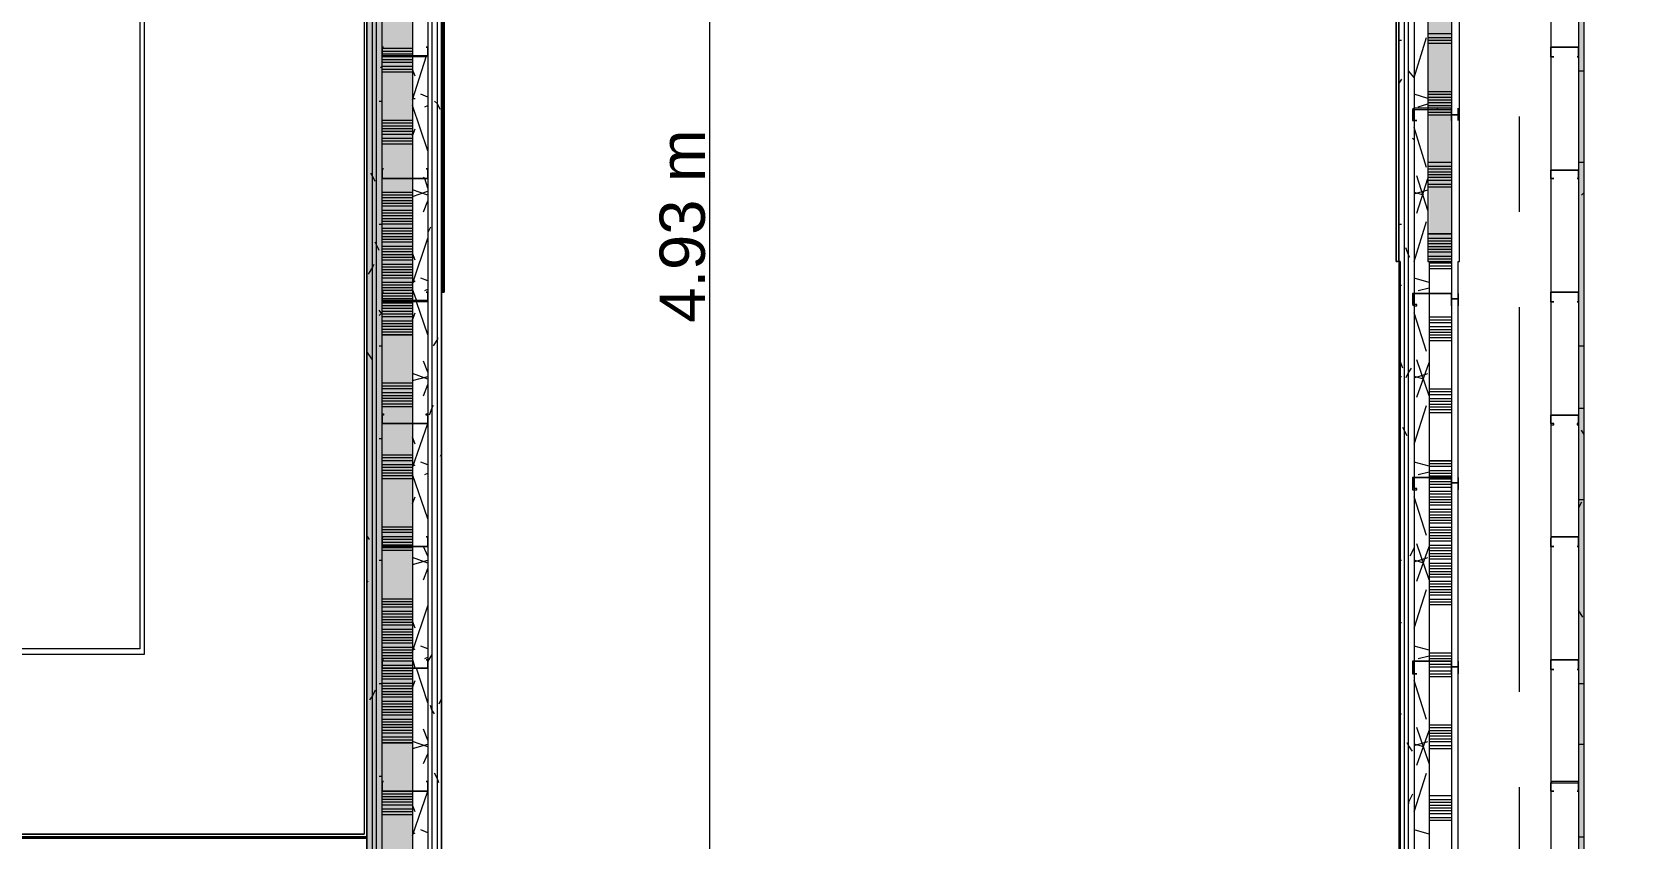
# Model space of a CAD drawing. Header units: metres. Extents: x -2 to 237, y -8 to 52.
# Drawn here: x 20.11 to 25.42, y 27.86 to 30.53 of the extents above; entities that cross this region are included whole.
import ezdxf

# ---------------------------------------------------------------- set-up
doc = ezdxf.new("R2010")
doc.units = ezdxf.units.M
doc.layers.add('HVAC - Ductos', color=5, linetype='Continuous', lineweight=0)
doc.layers.add('PDF2_Text', color=7, linetype='Continuous', lineweight=0)
doc.layers.add('PDF2_Geometry', color=7, linetype='Continuous', lineweight=0, true_color=0xaaaaaa)
doc.layers.add('PDF2_Solid Fills', color=7, linetype='Continuous', lineweight=0, true_color=0xffffff)
doc.styles.add('PDF Helvetica', font='')
doc.styles.get('PDF Helvetica').set_extended_font_data('Helvetica')

msp = doc.modelspace()

# ---------------------------------------------------------------- hatches: boundary and pattern name
at = {"layer": 'PDF2_Solid Fills', "lineweight": 0, "transparency": 33554559}
for points in [[(24.74, 30.2758), (24.74, 29.7718), (24.8134, 29.7718), (24.8134, 32.7453), (24.7355, 32.7453), (24.7355, 32.1085), (24.74, 32.1085), (24.7355, 30.8897), (24.74, 30.8852), (24.7355, 30.2804)], [(25.2349, 23.5865), (25.1433, 23.5865), (25.1433, 23.5728), (25.2532, 23.5728), (25.2532, 32.0306), (25.1433, 32.0306), (25.1433, 32.0123), (25.2349, 32.0123)], [(21.2946, 30.679), (21.2717, 30.679), (21.2717, 25.5246), (21.3725, 25.5246), (21.3725, 30.8256), (21.2717, 30.8256), (21.2717, 30.8027), (21.2946, 30.8027)]]:
    msp.add_hatch(color=256, dxfattribs=at).paths.add_polyline_path(points)
h = msp.add_hatch(color=256, dxfattribs=at)
h.paths.add_polyline_path([(21.2213, 30.8027), (21.2396, 30.8027), (21.2396, 30.8302), (21.2213, 30.8302)])
h.paths.add_polyline_path([(21.2396, 30.6469), (21.2213, 30.6469), (21.2213, 25.5246), (21.2396, 25.5246)])
h = msp.add_hatch(color=256, dxfattribs=at)
h.paths.add_polyline_path([(21.2396, 30.8027), (21.2534, 30.8027), (21.2534, 30.8302), (21.2396, 30.8302)])
h.paths.add_polyline_path([(21.2534, 30.6652), (21.2396, 30.6652), (21.2396, 25.5246), (21.2534, 25.5246)])
h = msp.add_hatch(color=256, dxfattribs=at)
h.paths.add_polyline_path([(21.2717, 30.8027), (21.2717, 30.8302), (21.2534, 30.8302), (21.2534, 30.8027)])
h.paths.add_polyline_path([(21.2717, 30.679), (21.2534, 30.679), (21.2534, 25.5246), (21.2717, 25.5246)])
h = msp.add_hatch(color=256, dxfattribs=at)
h.paths.add_polyline_path([(24.6897, 30.2804), (24.8133, 30.2758), (24.8133, 30.2804)])
h.paths.add_polyline_path([(24.6897, 30.2758), (24.6851, 30.2758), (24.6851, 30.2392)])

# ---------------------------------------------------------------- linework, layer by layer
at = {"layer": 'HVAC - Ductos', "lineweight": 0}
msp.add_lwpolyline([(22.3576, 27.1831), (22.3576, 32.5895)], dxfattribs=at)
at = {"layer": 'PDF2_Geometry', "lineweight": 0}
for points in [[(20.4837, 32.8965), (20.6669, 32.8965), (20.4837, 32.8965), (20.4699, 32.8965), (20.4653, 32.8965), (20.4699, 32.8965), (20.4699, 32.8736), (20.4699, 32.8095), (20.4699, 30.6332), (20.4699, 28.489), (17.0566, 28.489)], [(24.8408, 32.8782), (24.8408, 32.8965), (21.2717, 32.8965), (20.6669, 32.8965), (20.4653, 32.8965), (20.1309, 32.8965), (20.1309, 32.7865), (20.4653, 32.7865), (20.4653, 30.6332), (20.6669, 30.6332), (21.2213, 30.6332), (21.2213, 25.5245)], [(24.3872, 32.8461), (24.8408, 32.8461), (24.8134, 32.8461), (24.8134, 32.7453), (24.8134, 32.6491), (24.8134, 29.7718), (24.8134, 25.7536), (24.8134, 22.9542)], [(24.8408, 22.9542), (24.8408, 25.7536), (24.8362, 25.7536), (24.8362, 29.7718), (24.8408, 29.7718), (24.8408, 32.6491), (24.8408, 32.7911)], [(20.6669, 30.6332), (20.4837, 30.6332), (21.2213, 30.6332), (20.4837, 30.6332), (20.4837, 28.4706), (20.4699, 28.4706), (17.0566, 28.4706), (17.0382, 28.4706), (17.0382, 32.1451), (17.0382, 32.1589), (20.4653, 32.1589), (20.4653, 32.7865), (20.4653, 32.1589), (20.4653, 32.7637), (20.4653, 32.1589)], [(24.6117, 32.6949), (24.7813, 32.6949), (24.6117, 32.6949), (24.6897, 32.6949), (24.6897, 32.6812), (24.6897, 32.6491), (24.6897, 29.7718), (24.6897, 29.6664), (24.6897, 29.057), (24.6897, 28.4477), (24.6897, 27.8383), (24.6897, 27.229), (24.6897, 26.6196), (24.6897, 26.0103), (24.6897, 25.7536), (24.6897, 22.9542), (24.8362, 22.9542), (24.8362, 22.8168), (24.8408, 22.8168), (24.8362, 22.8168), (24.8362, 22.7205), (25.9496, 22.7205)], [(24.6713, 25.7536), (24.6713, 29.7718), (24.6713, 32.6491), (24.6713, 32.6629), (24.6713, 32.6812), (21.4366, 32.6812), (21.4366, 32.6629), (21.4366, 32.6491), (21.4366, 30.8302), (21.4366, 25.5245)], [(21.455, 25.5245), (21.455, 30.8302), (21.455, 32.6491), (21.455, 32.6629), (24.6576, 32.6629), (24.6576, 32.6491), (24.6576, 29.7718), (24.6576, 25.7536)], [(24.6393, 32.6491), (21.4687, 32.6491), (21.4687, 30.8302), (21.4687, 29.671), (21.4687, 30.8302), (21.4687, 25.5245), (21.4687, 24.7961), (21.4687, 24.7732), (21.4687, 22.9542)], [(21.4687, 25.5245), (21.4687, 30.8302), (21.4733, 30.8302), (21.4733, 32.6491), (24.6393, 32.6491), (24.6393, 29.7718), (24.6393, 25.7536)], [(21.4733, 30.8302), (21.4733, 32.6491), (21.4733, 30.8302), (21.4779, 30.8302), (21.4779, 29.671), (21.4779, 30.8302)], [(24.6393, 32.6445), (24.6393, 29.7718), (24.6347, 29.7718), (24.6301, 29.7718), (24.6347, 29.7718)], [(24.6393, 29.7718), (24.6393, 32.6491), (24.6393, 29.7718)], [(25.2349, 23.5728), (25.1433, 23.5728), (25.2349, 23.5728), (25.2532, 23.5728), (25.2532, 32.0306), (25.9496, 32.0306), (25.9496, 32.0443), (25.2349, 32.0443), (25.2349, 32.1405), (25.2486, 32.1405)], [(25.1433, 23.5728), (25.2349, 23.5728), (25.2532, 23.5728), (25.2532, 32.0306), (25.1433, 32.0306), (25.1433, 32.0123), (25.1433, 31.6961)], [(25.1433, 32.0123), (25.2349, 32.0123), (25.2349, 23.5865), (25.1433, 23.5865)], [(24.7355, 30.8852), (24.7355, 30.2758), (24.7355, 29.7718), (24.74, 29.7718), (24.7355, 29.7718)], [(21.4687, 29.671), (21.4733, 29.671), (21.4779, 29.671), (21.4733, 29.671), (21.4733, 30.8302), (21.4733, 29.671)], [(25.1433, 30.8576), (25.1433, 30.4819)], [(21.3725, 30.8256), (21.3725, 30.6561), (21.3725, 30.4545), (21.3725, 30.0467), (21.3725, 29.6435)], [(21.4229, 30.8256), (21.4229, 25.5245), (21.4229, 24.8052), (21.4229, 24.7961), (21.4229, 24.7732), (21.4229, 22.9542)], [(21.2625, 24.9243), (21.2717, 24.9243), (21.2717, 24.8739), (21.2717, 24.9243), (21.2717, 25.5245), (21.2717, 30.679)], [(21.2717, 22.7251), (20.6669, 22.7251), (20.4974, 22.7251), (20.4837, 22.7251), (20.4837, 24.9564), (20.4974, 24.9564), (20.6669, 24.9564), (21.2213, 24.9564), (21.2396, 24.9564), (21.2396, 25.5245), (21.2396, 30.6469)], [(21.2717, 22.7389), (20.6669, 22.7389), (20.5157, 22.7389), (20.4974, 22.7389), (20.4974, 24.9381), (20.5157, 24.9381), (20.6669, 24.9381), (21.2213, 24.9381), (21.2396, 24.9381), (21.2534, 24.9381), (21.2534, 25.5245), (21.2534, 30.6652)], [(21.2213, 25.5245), (21.2213, 27.7375), (21.2213, 25.5245), (21.2213, 27.7375), (21.2213, 25.5245), (21.2213, 24.9701), (21.2213, 24.9747), (21.2167, 24.9793), (21.2121, 24.9793), (21.2121, 24.9839), (21.2121, 25.5245), (21.2167, 25.5245), (21.2213, 25.5245), (21.2213, 30.6332), (21.2213, 27.8658), (21.2213, 30.5003)], [(21.2121, 30.624), (21.2121, 27.875)], [(21.2121, 30.6194), (21.2121, 27.875)], [(21.2213, 27.8658), (21.2213, 30.6332), (21.2213, 27.8658)], [(21.2717, 30.4545), (21.2717, 30.4545)], [(21.2763, 30.4819), (21.2763, 30.4819)], [(21.4184, 30.4819), (21.4184, 30.4819)], [(25.1433, 30.4499), (25.1433, 30.0742)], [(24.7675, 30.2758), (24.7675, 30.2804)], [(25.0379, 30.2529), (25.0379, 29.9367)], [(21.2717, 30.0467), (21.2717, 30.0467)], [(21.2717, 30.0467), (21.2717, 30.0467)], [(21.2763, 30.0788), (21.2763, 30.0788)], [(21.4184, 30.0788), (21.4184, 30.0788)], [(25.1433, 30.0467), (25.1433, 29.6664)], [(24.6438, 29.7718), (24.6438, 25.7536)], [(24.6897, 29.7718), (24.6897, 29.7718)], [(24.74, 29.7718), (24.74, 25.7536)], [(24.8134, 29.7718), (24.8134, 29.7718)], [(21.2763, 29.671), (21.2763, 29.671)], [(21.4184, 29.671), (21.4184, 29.671)], [(21.2717, 29.6435), (21.2717, 29.6435)], [(21.3725, 29.639), (21.3725, 29.2357), (21.3725, 28.8279), (21.3725, 28.4248), (21.3725, 28.017), (21.3725, 27.6139)], [(25.0379, 29.6206), (25.0379, 28.3469)], [(25.1433, 29.639), (25.1433, 29.2633)], [(21.2717, 29.2357), (21.2717, 29.2357)], [(21.2717, 29.2357), (21.2717, 29.2357)], [(25.1433, 29.2312), (25.1433, 28.8555)], [(21.2763, 28.8601), (21.2763, 28.8601)], [(21.4184, 28.8601), (21.4184, 28.8601)], [(25.1433, 28.8279), (25.1433, 28.4523)], [(21.2763, 28.4523), (21.2763, 28.4523)], [(21.4184, 28.4523), (21.4184, 28.4523)], [(21.2717, 28.4248), (21.2717, 28.4248)], [(21.2717, 28.4248), (21.2717, 28.4248)], [(24.8134, 28.434), (24.8134, 28.434)], [(25.1433, 28.4202), (25.1433, 28.0445)], [(21.2717, 28.017), (21.2717, 28.017)], [(21.2717, 28.017), (21.2717, 28.017)], [(21.2763, 28.0491), (21.2763, 28.0491)], [(21.4184, 28.0491), (21.4184, 28.0491)], [(25.0379, 28.0308), (25.0379, 27.7146)], [(25.1433, 28.017), (25.1433, 27.6413)], [(16.2685, 27.8658), (21.2213, 27.8658), (16.2685, 27.8658)], [(16.2685, 27.8658), (21.2213, 27.8658), (16.2685, 27.8658)], [(16.2685, 27.7375), (16.2685, 27.8658), (21.2213, 27.8658), (16.2685, 27.8658)], [(16.2685, 27.8658), (21.2213, 27.8658), (16.2685, 27.8658)], [(16.2685, 27.8658), (21.2213, 27.8658), (16.2685, 27.8658)], [(21.2121, 27.875), (16.2777, 27.875)], [(21.2121, 27.875), (16.2777, 27.875)]]:
    msp.add_lwpolyline(points, dxfattribs=at)
for points in [[(24.6393, 29.7718), (24.6393, 32.6491), (24.5201, 32.6491), (24.6393, 32.6491), (24.5201, 32.6491), (24.6393, 32.6491), (24.6393, 29.7718), (24.6438, 29.7718)], [(24.6301, 29.7718), (24.6301, 32.6399)], [(21.4229, 30.4545), (21.4184, 30.4499), (21.2717, 30.4499), (21.2717, 30.4545), (21.2717, 30.4819), (21.2763, 30.4819), (21.2717, 30.4819), (21.2717, 30.4545), (21.4184, 30.4545), (21.4229, 30.4545), (21.4229, 30.4819)], [(21.4184, 30.4819), (21.4229, 30.4819)], [(25.2349, 30.4499), (25.2349, 30.4819), (25.1478, 30.4819), (25.1433, 30.4819), (25.1433, 30.4499), (25.1524, 30.4499), (25.1433, 30.4499), (25.1433, 30.4819), (25.1478, 30.4819), (25.2349, 30.4819), (25.2349, 30.4499), (25.2303, 30.4499)], [(24.8134, 30.2392), (24.8134, 30.2575), (24.8362, 30.2575), (24.8362, 30.2758), (24.8362, 30.2392), (24.8362, 30.2437), (24.8362, 30.2392), (24.8362, 30.2758), (24.8362, 30.2804), (24.8362, 30.2758), (24.8362, 30.2575), (24.8134, 30.2575), (24.8134, 30.2758), (24.8134, 30.2804), (24.6897, 30.2804), (24.6851, 30.2758), (24.6851, 30.2392), (24.6897, 30.2392), (24.6988, 30.2392), (24.6897, 30.2392), (24.6897, 30.2758), (24.8134, 30.2758)], [(21.4229, 30.0467), (21.4184, 30.0467), (21.2717, 30.0467), (21.2717, 30.0788), (21.2763, 30.0788), (21.2717, 30.0788), (21.2717, 30.0467), (21.4184, 30.0467), (21.4229, 30.0467), (21.4229, 30.0788)], [(21.4184, 30.0788), (21.4229, 30.0788)], [(25.2349, 30.0467), (25.2349, 30.0742), (25.1478, 30.0742), (25.1433, 30.0742), (25.1433, 30.0467), (25.1524, 30.0467), (25.1433, 30.0467), (25.1433, 30.0742), (25.1478, 30.0742), (25.2349, 30.0742), (25.2349, 30.0467), (25.2303, 30.0467)], [(21.4229, 29.6435), (21.4229, 29.639), (21.4184, 29.639), (21.2717, 29.639), (21.2717, 29.6435), (21.2717, 29.671), (21.2763, 29.671), (21.2717, 29.671), (21.2717, 29.6435), (21.4184, 29.6435), (21.4229, 29.6435), (21.4229, 29.671)], [(21.4184, 29.671), (21.4229, 29.671)], [(24.8134, 29.6252), (24.8134, 29.6481), (24.8362, 29.6481), (24.8362, 29.6664), (24.8362, 29.6298), (24.8362, 29.6344), (24.8362, 29.6298), (24.8362, 29.6252), (24.8362, 29.6298), (24.8362, 29.6664), (24.8362, 29.6481), (24.8134, 29.6481), (24.8134, 29.6664), (24.6897, 29.6664), (24.6851, 29.6664), (24.6851, 29.6298), (24.6897, 29.6252), (24.6988, 29.6252), (24.6988, 29.6298), (24.6897, 29.6298), (24.6897, 29.6664), (24.8134, 29.6664)], [(25.2349, 29.639), (25.2349, 29.6664), (25.2349, 29.671), (25.1478, 29.671), (25.1433, 29.671), (25.1433, 29.6664), (25.1433, 29.639), (25.1524, 29.639), (25.1433, 29.639), (25.1433, 29.6664), (25.1433, 29.671), (25.1478, 29.671), (25.2349, 29.671), (25.2349, 29.6664), (25.2349, 29.639), (25.2303, 29.639)], [(21.4229, 29.2357), (21.4184, 29.2357), (21.2717, 29.2357), (21.2717, 29.2678), (21.2763, 29.2678), (21.2763, 29.2633), (21.2717, 29.2633), (21.2717, 29.2357), (21.4184, 29.2357), (21.4229, 29.2357), (21.4229, 29.2633), (21.4184, 29.2633), (21.4184, 29.2678), (21.4229, 29.2678)], [(25.2349, 29.2312), (25.2349, 29.2633), (25.1478, 29.2633), (25.1433, 29.2633), (25.1433, 29.2312), (25.1524, 29.2312), (25.1524, 29.2357), (25.1433, 29.2357), (25.1433, 29.2633), (25.1478, 29.2633), (25.2349, 29.2633), (25.2349, 29.2357), (25.2303, 29.2357), (25.2303, 29.2312)], [(24.8134, 29.0158), (24.8134, 29.0388), (24.8362, 29.0388), (24.8362, 29.057), (24.8362, 29.0204), (24.8362, 29.025), (24.8362, 29.0204), (24.8362, 29.0158), (24.8362, 29.0204), (24.8362, 29.057), (24.8362, 29.0388), (24.8134, 29.0388), (24.8134, 29.057), (24.6897, 29.057), (24.6851, 29.057), (24.6851, 29.0204), (24.6851, 29.0158), (24.6897, 29.0158), (24.6988, 29.0158), (24.6988, 29.0204), (24.6897, 29.0204), (24.6897, 29.057), (24.8134, 29.057)], [(21.4229, 28.8325), (21.4229, 28.8279), (21.4184, 28.8279), (21.2717, 28.8279), (21.2717, 28.8325), (21.2717, 28.8601), (21.2763, 28.8601), (21.2717, 28.8601), (21.2717, 28.8325), (21.2717, 28.8279), (21.4184, 28.8279), (21.4229, 28.8279), (21.4229, 28.8325), (21.4229, 28.8601)], [(21.4184, 28.8601), (21.4229, 28.8601)], [(25.2349, 28.8279), (25.2349, 28.8555), (25.2349, 28.8601), (25.1478, 28.8601), (25.1433, 28.8601), (25.1433, 28.8555), (25.1433, 28.8279), (25.1524, 28.8279), (25.1433, 28.8279), (25.1433, 28.8555), (25.1478, 28.8601), (25.2349, 28.8601), (25.2349, 28.8555), (25.2349, 28.8279), (25.2303, 28.8279)], [(21.4229, 28.4248), (21.4184, 28.4248), (21.2717, 28.4248), (21.2717, 28.4523), (21.2763, 28.4523), (21.2717, 28.4523), (21.2717, 28.4248), (21.4184, 28.4248), (21.4229, 28.4248), (21.4229, 28.4523)], [(21.4184, 28.4523), (21.4229, 28.4523)], [(24.8134, 28.4065), (24.8134, 28.4294), (24.8362, 28.4294), (24.8362, 28.4477), (24.8362, 28.411), (24.8362, 28.4065), (24.8362, 28.411), (24.8362, 28.4156), (24.8362, 28.411), (24.8362, 28.4065), (24.8362, 28.411), (24.8362, 28.4477), (24.8362, 28.4294), (24.8134, 28.4294), (24.8134, 28.4477), (24.6897, 28.4477), (24.6851, 28.4477), (24.6851, 28.411), (24.6851, 28.4065), (24.6897, 28.4065), (24.6988, 28.4065), (24.6897, 28.4065), (24.6897, 28.411), (24.6897, 28.4477), (24.8134, 28.4477)], [(25.2349, 28.4202), (25.2349, 28.4523), (25.1478, 28.4523), (25.1433, 28.4523), (25.1433, 28.4202), (25.1524, 28.4202), (25.1433, 28.4202), (25.1433, 28.4523), (25.1478, 28.4523), (25.2349, 28.4523), (25.2349, 28.4202), (25.2303, 28.4202)], [(21.4229, 28.017), (21.4184, 28.017), (21.2717, 28.017), (21.2717, 28.0491), (21.2763, 28.0491), (21.2717, 28.0491), (21.2717, 28.017), (21.4184, 28.017), (21.4229, 28.017), (21.4229, 28.0491)], [(21.4184, 28.0491), (21.4229, 28.0491)], [(25.2349, 28.017), (25.2349, 28.0445), (25.2349, 28.0491), (25.1478, 28.0491), (25.1433, 28.0445), (25.1433, 28.017), (25.1524, 28.017), (25.1433, 28.017), (25.1433, 28.0445), (25.1478, 28.0445), (25.2349, 28.0445), (25.2349, 28.017), (25.2303, 28.017)], [(16.2685, 27.8612), (21.2213, 27.8612)], [(16.2777, 27.875), (21.2121, 27.875)]]:
    msp.add_lwpolyline(points, close=True, dxfattribs=at)
at = {"layer": 'PDF2_Geometry', "color": 254, "lineweight": 0, "true_color": 0xdddddd}
for points in [[(24.6897, 30.3812), (24.7309, 30.5141)], [(21.4184, 30.4545), (21.4229, 30.4545)], [(21.3725, 30.3078), (21.4184, 30.4499)], [(21.3817, 30.3857), (21.3725, 30.4087)], [(21.3725, 30.3124), (21.3817, 30.3124)], [(21.4229, 30.317), (21.4, 30.3262)], [(24.7355, 30.3124), (24.6897, 30.3262)], [(21.4229, 30.1384), (21.3725, 30.2895)], [(21.4138, 30.285), (21.4229, 30.2895)], [(24.7034, 30.285), (24.7355, 30.2941)], [(21.3725, 30.1888), (21.3817, 30.2116)], [(24.7309, 30.0834), (24.6897, 30.2162)], [(21.4229, 30.0146), (21.4138, 30.0467), (21.4092, 30.0513)], [(24.7355, 29.9413), (24.6988, 30.0559)], [(24.6988, 29.9321), (24.7355, 30.0467)], [(21.4229, 29.9917), (21.3725, 30.0101)], [(21.3725, 29.9871), (21.4229, 30.0055)], [(24.6897, 29.9963), (24.7355, 30.0101)], [(24.7218, 29.9917), (24.6897, 30.0009)], [(21.4092, 29.9367), (21.4229, 29.9734)], [(24.6897, 29.7718), (24.7309, 29.9047)], [(21.3725, 29.6985), (21.4229, 29.8497)], [(21.3817, 29.7764), (21.3725, 29.7993)], [(21.4229, 29.7077), (21.4, 29.7168)], [(24.74, 29.7031), (24.6897, 29.7168)], [(21.3725, 29.7031), (21.3817, 29.7077)], [(21.3862, 29.6435), (21.3725, 29.6802)], [(21.4138, 29.6756), (21.4229, 29.6802)], [(24.7034, 29.6756), (24.74, 29.6848)], [(21.4229, 29.529), (21.3862, 29.639)], [(21.3725, 29.5794), (21.3817, 29.6023)], [(24.7309, 29.4739), (24.6897, 29.6023)], [(24.74, 29.3274), (24.6988, 29.4465)], [(21.4229, 29.3823), (21.3725, 29.4007)], [(21.4229, 29.4053), (21.4092, 29.4419)], [(24.6897, 29.3869), (24.7355, 29.4007)], [(24.6988, 29.3228), (24.74, 29.4373)], [(21.3725, 29.3777), (21.4229, 29.3915)], [(21.4092, 29.3274), (21.4229, 29.3641)], [(24.7218, 29.3823), (24.6897, 29.3915)], [(24.6897, 29.167), (24.7309, 29.2953)], [(21.3725, 29.0892), (21.4229, 29.2357)], [(21.3817, 29.167), (21.3725, 29.1899)], [(21.3725, 29.0937), (21.3817, 29.0983)], [(21.4229, 29.0983), (21.4, 29.1074)], [(24.74, 29.0937), (24.6897, 29.1074)], [(24.7034, 29.0662), (24.74, 29.0754)], [(21.4229, 28.9196), (21.3725, 29.0662)], [(21.4138, 29.0662), (21.4229, 29.0708)], [(21.3725, 28.97), (21.3817, 28.9929)], [(24.7309, 28.8646), (24.6897, 28.9929)], [(21.4229, 28.7959), (21.4092, 28.8279)], [(24.74, 28.718), (24.6988, 28.8371)], [(24.6988, 28.7135), (24.74, 28.8279)], [(21.4229, 28.773), (21.3725, 28.7913)], [(21.3725, 28.7684), (21.4229, 28.7821)], [(24.6897, 28.7776), (24.7355, 28.7913)], [(24.7218, 28.773), (24.6897, 28.7821)], [(21.4092, 28.718), (21.4229, 28.7547)], [(24.6897, 28.5576), (24.7309, 28.6859)], [(21.3725, 28.4798), (21.4229, 28.631)], [(21.3817, 28.5576), (21.3725, 28.5806)], [(21.4229, 28.489), (21.4, 28.4981)], [(24.74, 28.4844), (24.6897, 28.4981)], [(21.3725, 28.4844), (21.3817, 28.489)], [(21.3817, 28.4248), (21.3725, 28.4568)], [(21.4138, 28.4568), (21.4229, 28.4614)], [(24.7034, 28.4568), (24.74, 28.466)], [(21.4229, 28.3103), (21.3862, 28.4248)], [(21.3725, 28.3606), (21.3817, 28.3835)], [(24.7309, 28.2553), (24.6897, 28.3835)], [(24.74, 28.1086), (24.6988, 28.2277)], [(21.4229, 28.1637), (21.3725, 28.1819)], [(21.4229, 28.1865), (21.4092, 28.2232)], [(24.6897, 28.1682), (24.7355, 28.1819)], [(24.6988, 28.104), (24.74, 28.2186)], [(21.3725, 28.1591), (21.4229, 28.1728)], [(21.4092, 28.1086), (21.4229, 28.1407)], [(24.7218, 28.1637), (24.6897, 28.1728)], [(24.6897, 27.9483), (24.7309, 28.0766)], [(21.3725, 27.8704), (21.4229, 28.017)], [(21.3817, 27.9483), (21.3725, 27.9712)], [(21.3725, 27.875), (21.3817, 27.8796)], [(21.4229, 27.8796), (21.4, 27.8888)], [(24.74, 27.875), (24.6897, 27.8888)]]:
    msp.add_lwpolyline(points, dxfattribs=at)
at = {"layer": 'PDF2_Geometry', "color": 254, "lineweight": 0, "true_color": 0xd4d4d4}
for points in [[(24.7355, 30.5278), (24.8134, 30.5278)], [(24.7355, 30.5141), (24.8134, 30.5141)], [(21.3725, 30.4774), (21.2717, 30.4774)], [(21.3725, 30.4682), (21.2717, 30.4682)], [(21.3725, 30.4591), (21.2717, 30.4591)], [(24.7355, 30.5049), (24.8134, 30.5049)], [(24.7355, 30.4957), (24.8134, 30.4957)], [(21.3725, 30.4499), (21.2717, 30.4499)], [(21.3725, 30.4407), (21.2717, 30.4407)], [(21.3725, 30.4315), (21.2717, 30.4315)], [(21.3725, 30.4178), (21.2717, 30.4178)], [(21.3725, 30.4087), (21.2717, 30.4087)], [(21.3725, 30.3995), (21.2717, 30.3995)], [(24.7355, 30.3353), (24.8134, 30.3353)], [(24.7355, 30.3262), (24.8134, 30.3262)], [(24.7355, 30.317), (24.8134, 30.317)], [(24.7355, 30.3078), (24.8134, 30.3078)], [(24.7355, 30.2987), (24.8134, 30.2987)], [(24.7355, 30.2895), (24.8134, 30.2895)], [(24.7355, 30.2666), (24.8134, 30.2666)], [(24.7355, 30.2575), (24.8134, 30.2575)], [(24.8134, 30.2804), (24.8134, 30.2804)], [(21.3725, 30.2392), (21.2717, 30.2392)], [(21.3725, 30.23), (21.2717, 30.23)], [(21.3725, 30.2208), (21.2717, 30.2208)], [(21.3725, 30.2116), (21.2717, 30.2116)], [(21.3725, 30.2025), (21.2717, 30.2025)], [(21.3725, 30.1933), (21.2717, 30.1933)], [(21.3725, 30.1796), (21.2717, 30.1796)], [(21.3725, 30.1704), (21.2717, 30.1704)], [(21.3725, 30.1612), (21.2717, 30.1612)], [(24.7355, 30.1017), (24.8134, 30.1017)], [(24.7355, 30.088), (24.8134, 30.088)], [(24.7355, 30.0788), (24.8134, 30.0788)], [(24.7355, 30.0696), (24.8134, 30.0696)], [(24.7355, 30.0604), (24.8134, 30.0604)], [(24.7355, 30.0513), (24.8134, 30.0513)], [(24.7355, 30.0421), (24.8134, 30.0421)], [(21.3725, 30.0009), (21.2717, 30.0009)], [(21.3725, 29.9917), (21.2717, 29.9917)], [(21.3725, 29.9826), (21.2717, 29.9826)], [(24.7355, 30.0283), (24.8134, 30.0283)], [(24.7355, 30.0192), (24.8134, 30.0192)], [(21.3725, 29.9734), (21.2717, 29.9734)], [(21.3725, 29.9643), (21.2717, 29.9643)], [(21.3725, 29.9551), (21.2717, 29.9551)], [(21.3725, 29.9413), (21.2717, 29.9413)], [(21.3725, 29.9321), (21.2717, 29.9321)], [(21.3725, 29.923), (21.2717, 29.923)], [(21.3725, 29.9139), (21.2717, 29.9139)], [(21.3725, 29.9047), (21.2717, 29.9047)], [(21.3725, 29.8955), (21.2717, 29.8955)], [(21.3725, 29.8817), (21.2717, 29.8817)], [(21.3725, 29.8726), (21.2717, 29.8726)], [(21.3725, 29.8635), (21.2717, 29.8635)], [(21.3725, 29.8543), (21.2717, 29.8543)], [(21.3725, 29.8451), (21.2717, 29.8451)], [(21.3725, 29.8359), (21.2717, 29.8359)], [(21.3725, 29.8222), (21.2717, 29.8222)], [(24.7355, 29.8497), (24.8134, 29.8497)], [(24.7355, 29.8405), (24.8134, 29.8405)], [(24.7355, 29.8314), (24.8134, 29.8314)], [(24.7355, 29.8222), (24.8134, 29.8222)], [(21.3725, 29.8131), (21.2717, 29.8131)], [(21.3725, 29.8039), (21.2717, 29.8039)], [(21.3725, 29.7947), (21.2717, 29.7947)], [(21.3725, 29.7855), (21.2717, 29.7855)], [(21.3725, 29.7764), (21.2717, 29.7764)], [(24.7355, 29.8131), (24.8134, 29.8131)], [(24.7355, 29.8039), (24.8134, 29.8039)], [(24.7355, 29.7901), (24.8134, 29.7901)], [(24.7355, 29.781), (24.8134, 29.781)], [(24.74, 29.7718), (24.8134, 29.7718)], [(24.74, 29.7672), (24.8134, 29.7672)], [(21.3725, 29.7626), (21.2717, 29.7626)], [(21.3725, 29.7534), (21.2717, 29.7534)], [(21.3725, 29.7443), (21.2717, 29.7443)], [(21.3725, 29.7352), (21.2717, 29.7352)], [(21.3725, 29.726), (21.2717, 29.726)], [(21.3725, 29.7168), (21.2717, 29.7168)], [(24.74, 29.758), (24.8134, 29.758)], [(24.74, 29.7488), (24.8134, 29.7488)], [(21.3725, 29.7031), (21.2717, 29.7031)], [(21.3725, 29.6939), (21.2717, 29.6939)], [(21.3725, 29.6848), (21.2717, 29.6848)], [(21.3725, 29.6756), (21.2717, 29.6756)], [(21.3725, 29.6664), (21.2717, 29.6664)], [(21.3725, 29.6572), (21.2717, 29.6572)], [(21.3725, 29.6481), (21.2717, 29.6481)], [(21.3725, 29.6344), (21.2717, 29.6344)], [(21.3725, 29.6252), (21.2717, 29.6252)], [(21.3725, 29.616), (21.2717, 29.616)], [(21.3725, 29.6068), (21.2717, 29.6068)], [(21.3725, 29.5977), (21.2717, 29.5977)], [(21.3725, 29.5886), (21.2717, 29.5886)], [(21.3725, 29.5748), (21.2717, 29.5748)], [(21.3725, 29.5656), (21.2717, 29.5656)], [(21.3725, 29.5564), (21.2717, 29.5564)], [(24.74, 29.5886), (24.8134, 29.5886)], [(24.74, 29.5794), (24.8134, 29.5794)], [(24.74, 29.5702), (24.8134, 29.5702)], [(24.74, 29.5564), (24.8134, 29.5564)], [(21.3725, 29.5473), (21.2717, 29.5473)], [(21.3725, 29.5382), (21.2717, 29.5382)], [(24.74, 29.5473), (24.8134, 29.5473)], [(24.74, 29.5382), (24.8134, 29.5382)], [(24.74, 29.529), (24.8134, 29.529)], [(24.74, 29.5198), (24.8134, 29.5198)], [(24.74, 29.5106), (24.8134, 29.5106)], [(21.3725, 29.3686), (21.2717, 29.3686)], [(21.3725, 29.3595), (21.2717, 29.3595)], [(21.3725, 29.3503), (21.2717, 29.3503)], [(24.74, 29.3503), (24.8134, 29.3503)], [(24.74, 29.3411), (24.8134, 29.3411)], [(21.3725, 29.3365), (21.2717, 29.3365)], [(21.3725, 29.3274), (21.2717, 29.3274)], [(21.3725, 29.3182), (21.2717, 29.3182)], [(21.3725, 29.3091), (21.2717, 29.3091)], [(21.3725, 29.2999), (21.2717, 29.2999)], [(21.3725, 29.2907), (21.2717, 29.2907)], [(24.74, 29.3319), (24.8134, 29.3319)], [(24.74, 29.3182), (24.8134, 29.3182)], [(24.74, 29.3091), (24.8134, 29.3091)], [(24.74, 29.2999), (24.8134, 29.2999)], [(24.74, 29.2907), (24.8134, 29.2907)], [(24.74, 29.2815), (24.8134, 29.2815)], [(24.74, 29.2724), (24.8134, 29.2724)], [(21.3725, 29.1304), (21.2717, 29.1304)], [(21.3725, 29.1212), (21.2717, 29.1212)], [(21.3725, 29.112), (21.2717, 29.112)], [(21.3725, 29.0983), (21.2717, 29.0983)], [(21.3725, 29.0892), (21.2717, 29.0892)], [(21.3725, 29.08), (21.2717, 29.08)], [(24.74, 29.1028), (24.8134, 29.1028)], [(24.74, 29.0937), (24.8134, 29.0937)], [(24.74, 29.08), (24.8134, 29.08)], [(21.3725, 29.0708), (21.2717, 29.0708)], [(21.3725, 29.0616), (21.2717, 29.0616)], [(21.3725, 29.0525), (21.2717, 29.0525)], [(24.74, 29.0708), (24.8134, 29.0708)], [(24.74, 29.0616), (24.8134, 29.0616)], [(24.74, 29.0525), (24.8134, 29.0525)], [(24.74, 29.0433), (24.8134, 29.0433)], [(24.74, 29.0342), (24.8134, 29.0342)], [(24.74, 29.025), (24.8134, 29.025)], [(24.74, 29.0112), (24.8134, 29.0112)], [(24.74, 29.0021), (24.8134, 29.0021)], [(24.74, 28.9929), (24.8134, 28.9929)], [(24.74, 28.9838), (24.8134, 28.9838)], [(24.74, 28.9746), (24.8134, 28.9746)], [(24.74, 28.9654), (24.8134, 28.9654)], [(24.74, 28.9517), (24.8134, 28.9517)], [(24.74, 28.9425), (24.8134, 28.9425)], [(24.74, 28.9333), (24.8134, 28.9333)], [(24.74, 28.9241), (24.8134, 28.9241)], [(21.3725, 28.8921), (21.2717, 28.8921)], [(21.3725, 28.883), (21.2717, 28.883)], [(21.3725, 28.8738), (21.2717, 28.8738)], [(24.74, 28.915), (24.8134, 28.915)], [(24.74, 28.9059), (24.8134, 28.9059)], [(24.74, 28.8921), (24.8134, 28.8921)], [(24.74, 28.883), (24.8134, 28.883)], [(24.74, 28.8738), (24.8134, 28.8738)], [(24.74, 28.8646), (24.8134, 28.8646)], [(21.3725, 28.8601), (21.2717, 28.8601)], [(21.3725, 28.8509), (21.2717, 28.8509)], [(21.3725, 28.8417), (21.2717, 28.8417)], [(21.3725, 28.8325), (21.2717, 28.8325)], [(21.3725, 28.8234), (21.2717, 28.8234)], [(21.3725, 28.8142), (21.2717, 28.8142)], [(24.74, 28.8555), (24.8134, 28.8555)], [(24.74, 28.8463), (24.8134, 28.8463)], [(24.74, 28.8325), (24.8134, 28.8325)], [(24.74, 28.8234), (24.8134, 28.8234)], [(24.74, 28.8142), (24.8134, 28.8142)], [(24.74, 28.8051), (24.8134, 28.8051)], [(24.74, 28.7959), (24.8134, 28.7959)], [(24.74, 28.7867), (24.8134, 28.7867)], [(24.74, 28.773), (24.8134, 28.773)], [(24.74, 28.7639), (24.8134, 28.7639)], [(24.74, 28.7547), (24.8134, 28.7547)], [(24.74, 28.7455), (24.8134, 28.7455)], [(24.74, 28.7363), (24.8134, 28.7363)], [(24.74, 28.7272), (24.8134, 28.7272)], [(24.74, 28.7135), (24.8134, 28.7135)], [(24.74, 28.7043), (24.8134, 28.7043)], [(21.3725, 28.6538), (21.2717, 28.6538)], [(24.74, 28.6951), (24.8134, 28.6951)], [(24.74, 28.6859), (24.8134, 28.6859)], [(24.74, 28.6768), (24.8134, 28.6768)], [(24.74, 28.6676), (24.8134, 28.6676)], [(24.74, 28.6538), (24.8134, 28.6538)], [(21.3725, 28.6447), (21.2717, 28.6447)], [(21.3725, 28.6355), (21.2717, 28.6355)], [(21.3725, 28.6264), (21.2717, 28.6264)], [(21.3725, 28.6126), (21.2717, 28.6126)], [(21.3725, 28.6035), (21.2717, 28.6035)], [(24.74, 28.6447), (24.8134, 28.6447)], [(24.74, 28.6355), (24.8134, 28.6355)], [(21.3725, 28.5943), (21.2717, 28.5943)], [(21.3725, 28.5852), (21.2717, 28.5852)], [(21.3725, 28.576), (21.2717, 28.576)], [(21.3725, 28.5668), (21.2717, 28.5668)], [(21.3725, 28.553), (21.2717, 28.553)], [(21.3725, 28.5439), (21.2717, 28.5439)], [(21.3725, 28.5348), (21.2717, 28.5348)], [(21.3725, 28.5256), (21.2717, 28.5256)], [(21.3725, 28.5164), (21.2717, 28.5164)], [(21.3725, 28.5072), (21.2717, 28.5072)], [(21.3725, 28.4935), (21.2717, 28.4935)], [(21.3725, 28.4844), (21.2717, 28.4844)], [(21.3725, 28.4752), (21.2717, 28.4752)], [(21.3725, 28.466), (21.2717, 28.466)], [(21.3725, 28.4568), (21.2717, 28.4568)], [(21.3725, 28.4477), (21.2717, 28.4477)], [(24.74, 28.4752), (24.8134, 28.4752)], [(24.74, 28.466), (24.8134, 28.466)], [(24.74, 28.4568), (24.8134, 28.4568)], [(24.74, 28.4477), (24.8134, 28.4477)], [(24.74, 28.4386), (24.8134, 28.4386)], [(21.3725, 28.434), (21.2717, 28.434)], [(21.3725, 28.4248), (21.2717, 28.4248)], [(21.3725, 28.4156), (21.2717, 28.4156)], [(21.3725, 28.4065), (21.2717, 28.4065)], [(21.3725, 28.3973), (21.2717, 28.3973)], [(21.3725, 28.3881), (21.2717, 28.3881)], [(24.74, 28.4294), (24.8134, 28.4294)], [(24.74, 28.4156), (24.8134, 28.4156)], [(24.74, 28.4065), (24.8134, 28.4065)], [(24.74, 28.3973), (24.8134, 28.3973)], [(21.3725, 28.3743), (21.2717, 28.3743)], [(21.3725, 28.3652), (21.2717, 28.3652)], [(21.3725, 28.3561), (21.2717, 28.3561)], [(21.3725, 28.3469), (21.2717, 28.3469)], [(21.3725, 28.3377), (21.2717, 28.3377)], [(21.3725, 28.3286), (21.2717, 28.3286)], [(21.3725, 28.3148), (21.2717, 28.3148)], [(21.3725, 28.3057), (21.2717, 28.3057)], [(21.3725, 28.2965), (21.2717, 28.2965)], [(21.3725, 28.2873), (21.2717, 28.2873)], [(21.3725, 28.2781), (21.2717, 28.2781)], [(21.3725, 28.269), (21.2717, 28.269)], [(21.3725, 28.2553), (21.2717, 28.2553)], [(21.3725, 28.2461), (21.2717, 28.2461)], [(21.3725, 28.2369), (21.2717, 28.2369)], [(21.3725, 28.2277), (21.2717, 28.2277)], [(24.74, 28.2369), (24.8134, 28.2369)], [(24.74, 28.2277), (24.8134, 28.2277)], [(21.3725, 28.2186), (21.2717, 28.2186)], [(21.3725, 28.2095), (21.2717, 28.2095)], [(21.3725, 28.1957), (21.2717, 28.1957)], [(21.3725, 28.1865), (21.2717, 28.1865)], [(24.74, 28.2186), (24.8134, 28.2186)], [(24.74, 28.2095), (24.8134, 28.2095)], [(24.74, 28.2003), (24.8134, 28.2003)], [(24.74, 28.1911), (24.8134, 28.1911)], [(24.74, 28.1819), (24.8134, 28.1819)], [(24.74, 28.1682), (24.8134, 28.1682)], [(24.74, 28.1591), (24.8134, 28.1591)], [(21.3725, 28.017), (21.2717, 28.017)], [(21.3725, 28.0078), (21.2717, 28.0078)], [(21.3725, 27.9987), (21.2717, 27.9987)], [(21.3725, 27.9895), (21.2717, 27.9895)], [(21.3725, 27.9804), (21.2717, 27.9804)], [(21.3725, 27.9712), (21.2717, 27.9712)], [(24.74, 28.0032), (24.8134, 28.0032)], [(24.74, 27.9895), (24.8134, 27.9895)], [(24.74, 27.9804), (24.8134, 27.9804)], [(24.74, 27.9712), (24.8134, 27.9712)], [(24.74, 27.962), (24.8134, 27.962)], [(21.3725, 27.9574), (21.2717, 27.9574)], [(21.3725, 27.9483), (21.2717, 27.9483)], [(21.3725, 27.9392), (21.2717, 27.9392)], [(24.74, 27.9528), (24.8134, 27.9528)], [(24.74, 27.9437), (24.8134, 27.9437)], [(24.74, 27.93), (24.8134, 27.93)], [(24.74, 27.9208), (24.8134, 27.9208)]]:
    msp.add_lwpolyline(points, dxfattribs=at)
at = {"layer": 'PDF2_Geometry', "color": 254, "lineweight": 0, "true_color": 0xd2d2d2}
for points in [[(21.3038, 30.4499), (21.3038, 30.4545)], [(21.4, 30.0467), (21.4, 30.0467)], [(21.4229, 30.0696), (21.4229, 30.0696)], [(25.1661, 29.671), (25.1661, 29.671)], [(25.1433, 29.6481), (25.1433, 29.6481)], [(25.2303, 29.2312), (25.2349, 29.2357)], [(21.3084, 28.8279), (21.3084, 28.8279)], [(25.2349, 28.8555), (25.2349, 28.8555)], [(21.4229, 28.4386), (21.4229, 28.4386)], [(21.2855, 28.4248), (21.2855, 28.4248)], [(21.4046, 28.4248), (21.4046, 28.4248)], [(21.3817, 28.017), (21.3817, 28.017)]]:
    msp.add_lwpolyline(points, dxfattribs=at)
at = {"layer": 'PDF2_Geometry', "color": 254, "lineweight": 0, "true_color": 0xeaeaea}
for points in [[(21.4687, 30.5049), (21.4687, 30.5049)], [(24.6393, 30.5049), (24.6484, 30.5049)], [(21.2717, 30.4178), (21.2671, 30.4133)], [(24.6897, 30.3812), (24.6713, 30.4041), (24.6713, 30.4087)], [(24.6484, 30.3766), (24.6393, 30.3629)], [(21.2625, 30.3032), (21.2717, 30.3032)], [(21.4642, 30.2758), (21.455, 30.2941), (21.4458, 30.3032)], [(24.6897, 30.175), (24.6851, 30.1796)], [(21.4687, 30.1017), (21.4687, 30.1017)], [(21.2488, 30.0375), (21.2396, 30.0559), (21.2351, 30.065)], [(21.2625, 29.8955), (21.2717, 29.8955)], [(21.432, 29.8863), (21.4229, 29.868)], [(24.6393, 29.8955), (24.6484, 29.8955)], [(21.2625, 29.8085), (21.2534, 29.8268), (21.2488, 29.8359)], [(21.4687, 29.7947), (21.4687, 29.7947)], [(24.6759, 29.7855), (24.6713, 29.7947), (24.6621, 29.8176)], [(21.2442, 29.7626), (21.2396, 29.7534), (21.2259, 29.7306)], [(24.6438, 29.6939), (24.6484, 29.6939)], [(21.2717, 29.5977), (21.2625, 29.6114)], [(21.2717, 29.6023), (21.2625, 29.5931)], [(24.6438, 29.5564), (24.6438, 29.5519)], [(21.455, 29.5198), (21.455, 29.5152), (21.4412, 29.4923)], [(21.2396, 29.4419), (21.2396, 29.4465), (21.2213, 29.4739)], [(21.2625, 29.4923), (21.2717, 29.4923)], [(24.653, 29.419), (24.6438, 29.4419)], [(24.6805, 29.419), (24.6713, 29.4053), (24.6621, 29.3869)], [(21.4687, 29.3915), (21.4687, 29.3915)], [(24.6438, 29.3915), (24.6484, 29.3915)], [(21.4412, 29.2953), (21.4366, 29.2861), (21.4275, 29.2633)], [(21.2625, 29.1854), (21.2717, 29.1854)], [(24.6667, 29.1945), (24.6576, 29.2128), (24.653, 29.222)], [(21.4687, 29.135), (21.4642, 29.1258)], [(24.6897, 29.025), (24.6897, 29.025)], [(21.4687, 28.9838), (21.4687, 28.9838)], [(21.2305, 28.8509), (21.2213, 28.8646)], [(24.6897, 28.8234), (24.6759, 28.7959)], [(21.2625, 28.7821), (21.2717, 28.7821)], [(24.6438, 28.7821), (24.6484, 28.7821)], [(21.2259, 28.7135), (21.2213, 28.7089)], [(21.4687, 28.6768), (21.4687, 28.6768)], [(24.6438, 28.576), (24.6484, 28.576)], [(21.4366, 28.4752), (21.4366, 28.4706), (21.4229, 28.4477)], [(21.4687, 28.4386), (21.4687, 28.4386)], [(21.2488, 28.3515), (21.2396, 28.3332), (21.2305, 28.3194)], [(21.2625, 28.3743), (21.2717, 28.3743)], [(21.4458, 28.2736), (21.4366, 28.2873), (21.432, 28.3011)], [(21.4687, 28.324), (21.4596, 28.3057)], [(21.4687, 28.2736), (21.4687, 28.2736)], [(24.6438, 28.2736), (24.6484, 28.2736)], [(24.6851, 28.1499), (24.6713, 28.1682), (24.6667, 28.1774)], [(21.2625, 28.0674), (21.2717, 28.0674)], [(21.4596, 28.0445), (21.455, 28.0583), (21.4458, 28.0766)], [(24.6851, 28.0078), (24.6713, 27.9804), (24.6713, 27.9758)], [(21.4687, 27.8658), (21.4687, 27.8658)]]:
    msp.add_lwpolyline(points, dxfattribs=at)
at = {"layer": 'PDF2_Geometry', "color": 7, "lineweight": 0, "true_color": 0xffffff}
for points in [[(25.2349, 30.4041), (25.2532, 30.4041)], [(25.2349, 30.1017), (25.2532, 30.1017)], [(25.2532, 30.0009), (25.244, 29.9917)], [(25.2349, 29.4923), (25.2532, 29.4923)], [(25.2349, 29.2861), (25.2532, 29.2861)], [(25.2532, 29.199), (25.244, 29.2128)], [(25.2349, 28.9838), (25.2532, 28.9838)], [(25.244, 28.9746), (25.2349, 28.9563)], [(25.2349, 28.8188), (25.2349, 28.8188)], [(25.2486, 28.5943), (25.2349, 28.6172)], [(25.2349, 28.3743), (25.2532, 28.3743)], [(25.2349, 28.1728), (25.2532, 28.1728)], [(25.2349, 27.8658), (25.2532, 27.8658)]]:
    msp.add_lwpolyline(points, dxfattribs=at)
at = {"layer": 'PDF2_Geometry', "color": 254, "lineweight": 0, "true_color": 0xd4d4d4}
for points in [[(24.8134, 29.8635), (24.7355, 29.8635)], [(21.2717, 29.529), (21.3725, 29.529)], [(24.8134, 29.112), (24.74, 29.112)], [(21.2717, 28.1774), (21.3725, 28.1774)]]:
    msp.add_lwpolyline(points, close=True, dxfattribs=at)

# ---------------------------------------------------------------- texts
at = {"layer": 'PDF2_Text', "lineweight": 0, "insert": (22.2671, 29.5693), "char_height": 0.15002, "attachment_point": 4, "rotation": 90, "style": 'PDF Helvetica'}
msp.add_mtext('4.93 m', dxfattribs=at)

doc.saveas('drawing.dxf')
